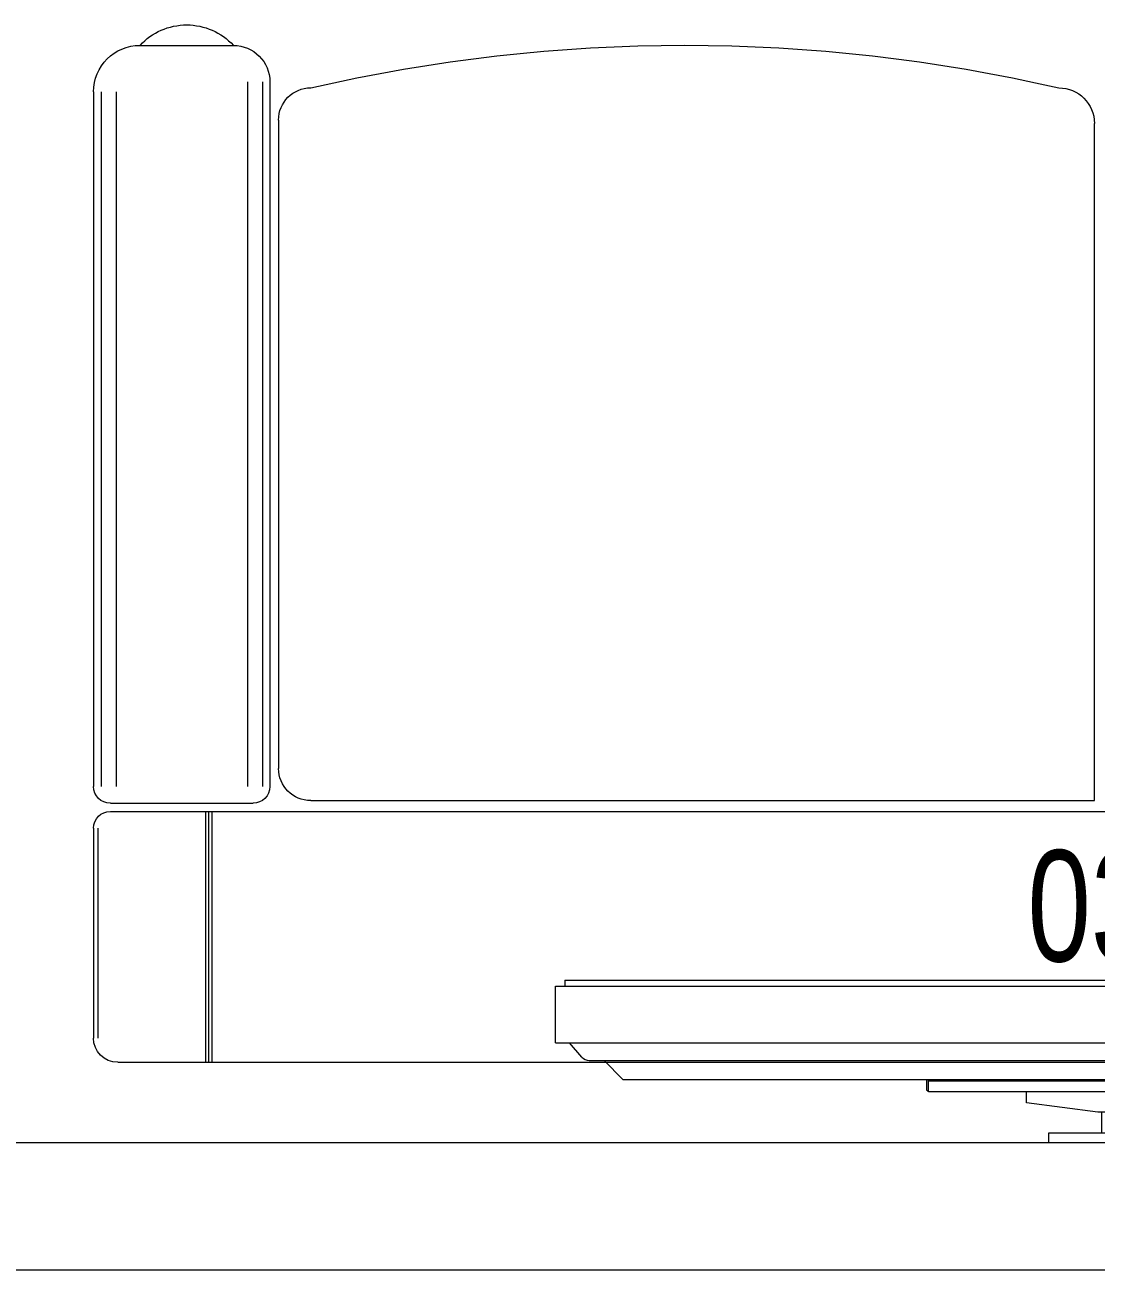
# Model space of a CAD drawing. Header units: millimetres. Extents: x -160614 to 59925, y -157025 to 0.
# Drawn here: x -61547 to -60704, y -103943 to -102963 of the extents above; entities that cross this region are included whole.
import ezdxf

# ---------------------------------------------------------------- set-up
doc = ezdxf.new("R2010")
doc.units = ezdxf.units.MM
doc.header["$LTSCALE"] = 8
doc.layers.get('0').update_dxf_attribs({"color": 9, "lineweight": 5})
for name, color, linetype, lineweight in [('72_EGR_EQP_TAG', 9, 'Continuous', 5), ('LOADING', 9, 'Continuous', 5), ('Walls', 9, 'Continuous', 5)]:
    doc.layers.add(name, color=color, linetype=linetype, lineweight=lineweight)
doc.layers.add('TME-NON MEDICAL FURNITURE', color=9, linetype='Continuous')
doc.layers.get('0').off()
doc.layers.get('0').freeze()
doc.styles.add('X3G_ENTITY_257CFD', font='swisscl.ttf', dxfattribs={"height": 200})

# ---------------------------------------------------------------- blocks, each defined once
blk = doc.blocks.new('GF21008-P')
at = {"layer": 'LOADING'}
for p, q in [((-0.77088, 0), (0.79062, 0)), ((-0.70191, -0.1974), (-0.70191, 0)), ((-0.69938, -0.1974), (-0.69938, 0)), ((-0.69684, -0.1974), (-0.69684, 0)), ((-0.78996, -0.18414), (-0.78996, -0.01908)), ((-0.78657, -0.18414), (-0.78657, -0.01908)), ((-0.7767, -0.1974), (0.79645, -0.1974)), ((-0.7767, -0.20374), (-0.66444, -0.20374)), ((-0.61909, -0.20585), (-0.00261, -0.20585)), ((-0.00261, -0.20585), (-0.00261, -0.73852)), ((-0.78996, -0.76339), (-0.78996, -0.21699)), ((-0.78405, -0.76339), (-0.78405, -0.21699)), ((-0.77223, -0.76339), (-0.77223, -0.21699)), ((-0.66892, -0.77123), (-0.66892, -0.21699)), ((-0.6571, -0.77123), (-0.6571, -0.21699)), ((-0.65119, -0.77123), (-0.65119, -0.21699)), ((-0.64443, -0.74126), (-0.64443, -0.23119)), ((-0.75334, -0.8), (-0.67996, -0.8))]:
    blk.add_line(p, q, dxfattribs=at)
for centre, radius, start, end in [((-0.77088, -0.01908), 0.01908, 90, 180), ((-0.7767, -0.18414), 0.01325, 180, 270), ((-0.7767, -0.21699), 0.01325, 90, 180), ((-0.66444, -0.21699), 0.01325, 0, 90), ((-0.61909, -0.23119), 0.02534, 90, 180), ((-0.61909, -0.74126), 0.02534, 180, 270), ((-0.03068, -0.73852), 0.02807, 270, 0), ((-0.75334, -0.76339), 0.03661, 180, 270), ((-0.67996, -0.77123), 0.02877, 270, 0), ((-0.32489, 0.50996), 1.31002, 257.02168, 282.97832), ((-0.71665, -0.7662), 0.04989, 222.64618, 317.35382)]:
    blk.add_arc(centre, radius, start, end, dxfattribs=at)
blk = doc.blocks.new('DM15862C-P')
at = {"lineweight": 0}
for p, q in [((-0.38346, 0), (-0.39826, -0.0149)), ((0.38346, 0), (-0.38346, 0)), ((0.38346, 0), (0.39826, -0.0149)), ((-0.41566, -0.01746), (-0.42555, -0.02872)), ((0.41004, -0.0149), (-0.40986, -0.0149)), ((0.41566, -0.01746), (0.42539, -0.02872)), ((-0.43669, -0.02872), (-0.43669, -0.0734)), ((0.43652, -0.02872), (-0.43669, -0.02872)), ((0.43652, -0.02872), (0.43652, -0.0734)), ((0.43652, -0.0734), (-0.43669, -0.0734)), ((-0.42913, -0.078), (-0.42913, -0.0734)), ((0.42896, -0.078), (-0.42913, -0.078)), ((0.42896, -0.078), (0.42896, -0.0734))]:
    blk.add_line(p, q, dxfattribs=at)
for points in [[(-0.40986, -0.0149), (-0.41208, -0.0149), (-0.41412, -0.01575), (-0.41566, -0.01746)], [(0.41566, -0.01746), (0.41412, -0.01575), (0.41209, -0.0149), (0.41004, -0.0149)]]:
    blk.add_open_spline(points, degree=3, dxfattribs=at)
blk = doc.blocks.new('DM15863A-P')
at = {"lineweight": 0}
for p, q in [((-0.14448, 0.05), (-0.14448, 0.04272)), ((-0.14448, 0.05), (-0.14308, 0.05)), ((-0.14308, 0.05), (0.14308, 0.05)), ((-0.14308, 0.04076), (-0.14308, 0.05)), ((0.14448, 0.05), (0.14308, 0.05)), ((0.14308, 0.04076), (0.14308, 0.05)), ((0.14448, 0.05), (0.14448, 0.04272)), ((-0.14308, 0.04888), (0.14308, 0.04888)), ((-0.14308, 0.04076), (-0.14308, 0.04048)), ((-0.14308, 0.04048), (-0.14224, 0.04048)), ((-0.14224, 0.04048), (0.14308, 0.04048)), ((-0.0658, 0.03824), (-0.0658, 0.04048)), ((0.06552, 0.04048), (0.06552, 0.03824)), ((0.14308, 0.04048), (0.14224, 0.04048)), ((-0.0658, 0.03152), (-0.0658, 0.03824)), ((-0.0098, 0.02424), (-0.0658, 0.03152)), ((0.06552, 0.03152), (0.0098, 0.02424)), ((0.06552, 0.03824), (0.06552, 0.03152)), ((0.0098, 0.02424), (-0.0098, 0.02424)), ((-0.00672, 0.00784), (-0.00672, 0.02424)), ((0.00644, 0.00784), (0.00644, 0.02424)), ((0.04872, 0.00784), (-0.04872, 0.00784)), ((-0.04872, 0.00784), (-0.04872, 0)), ((0.04872, 0), (-0.04872, 0)), ((0.04872, 0.00784), (0.04872, 0))]:
    blk.add_line(p, q, dxfattribs=at)
for points in [[(-0.14448, 0.04272), (-0.14448, 0.04188), (-0.14336, 0.04076), (-0.14308, 0.04076)], [(0.14308, 0.04048), (0.14308, 0.04076), (0.1442, 0.04188), (0.1442, 0.04244), (0.14448, 0.04272)]]:
    blk.add_lwpolyline(points, dxfattribs=at)
blk = doc.blocks.new('1stF')
at = {"layer": 'Walls', "color": 9}
for p, q in [((-58822.34, -103842.61, 0.1), (-62420.49, -103842.61, 0.1)), ((-58722.34, -103942.61, 0.1), (-62461.91, -103942.61, 0.1))]:
    blk.add_line(p, q, dxfattribs=at)
at = {"layer": 'LOADING', "color": 9, "xscale": 1000, "yscale": 1000, "zscale": 1000, "rotation": 180}
blk.add_blockref('DM15862C-P', (-60693.03, -103792.61, 0), dxfattribs=at)
at = {"layer": 'LOADING', "color": 9, "xscale": 1000, "yscale": 1000, "zscale": 1000}
blk.add_blockref('DM15863A-P', (-60693.03, -103842.61, 0), dxfattribs=at)
at = {"layer": 'TME-NON MEDICAL FURNITURE', "color": 9, "xscale": -1000, "yscale": 1000, "zscale": 1000, "rotation": 180}
blk.add_blockref('GF21008-P', (-60702.91, -103779.15), dxfattribs=at)
at = {"layer": '72_EGR_EQP_TAG', "color": 9, "insert": (-60708.28, -103612.31, 0), "char_height": 87.473, "attachment_point": 2, "style": 'X3G_ENTITY_257CFD'}
blk.add_mtext('03', dxfattribs=at)

msp = doc.modelspace()

# ---------------------------------------------------------------- block references
at = {"layer": '72_EGR_EQP_TAG'}
msp.add_blockref('1stF', (0, 0), dxfattribs=at)

doc.saveas('drawing.dxf')
